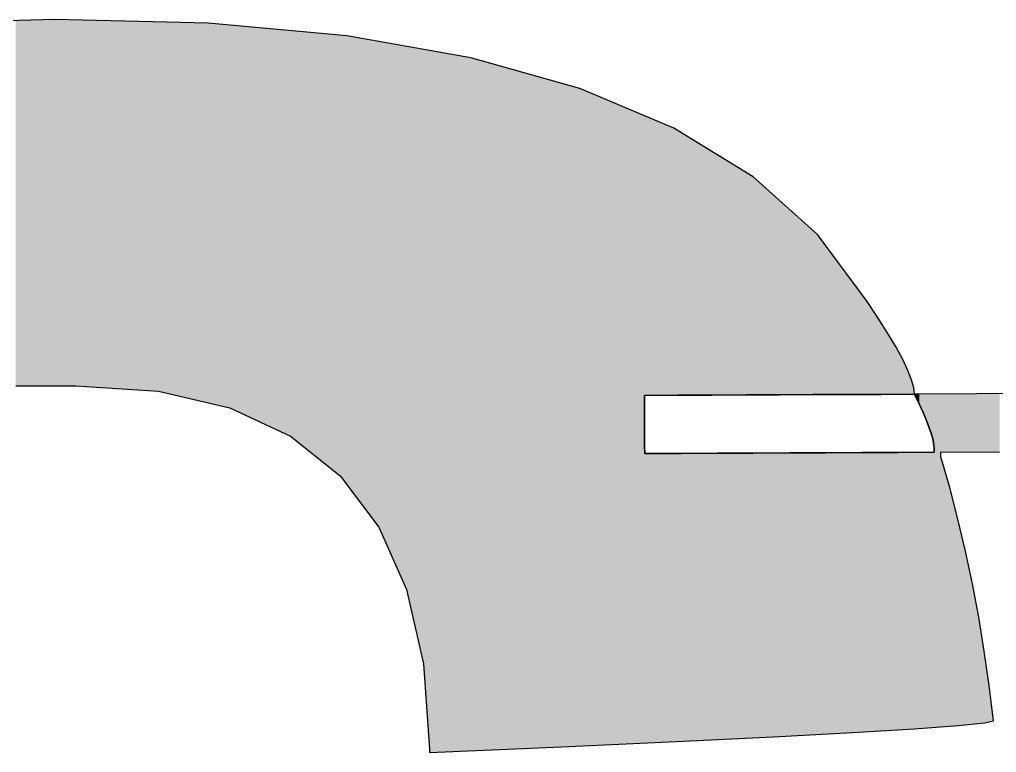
# Model space of a CAD drawing. Extents: x 4.5 to 35.8, y -15.7 to -10.4.
# Drawn here: x 21.949 to 24.284, y -12.191 to -10.439 of the extents above; entities that cross this region are included whole.
import ezdxf

# ---------------------------------------------------------------- set-up
doc = ezdxf.new("R2010")
doc.units = 0
doc.layers.add('LAYER_1', color=7, linetype='CONTINUOUS')

# ---------------------------------------------------------------- blocks, each defined once
blk = doc.blocks.new('*U6')
at = {"layer": 'LAYER_1', "color": 7}
for points in [[(21.9577, -11.3147), (21.9398, -10.4412), (21.9577, -10.4408)], [(21.9398, -11.3148), (21.9398, -10.4412), (21.9577, -11.3147)], [(21.9753, -11.3147), (21.9577, -10.4408), (21.9753, -10.4403)], [(21.9577, -11.3147), (21.9577, -10.4408), (21.9753, -11.3147)], [(21.9753, -11.3147), (21.9753, -10.4403), (21.9757, -11.3147)], [(21.9757, -11.3147), (21.9753, -10.4403), (21.9757, -10.4403)], [(21.9937, -11.3146), (21.9757, -10.4403), (21.9937, -10.4398)], [(21.9757, -11.3147), (21.9757, -10.4403), (21.9937, -11.3146)], [(22.0116, -11.3145), (21.9937, -10.4398), (22.0116, -10.4394)], [(21.9937, -11.3146), (21.9937, -10.4398), (22.0116, -11.3145)], [(22.0296, -11.3144), (22.0116, -10.4394), (22.0296, -10.4389)], [(22.0116, -11.3145), (22.0116, -10.4394), (22.0296, -11.3144)], [(22.0332, -11.3144), (22.0296, -10.4389), (22.0332, -10.4388)], [(22.0296, -11.3144), (22.0296, -10.4389), (22.0332, -11.3144)], [(22.0332, -11.3144), (22.0332, -10.4388), (22.0475, -11.3143)], [(22.0475, -11.3143), (22.0332, -10.4388), (22.0475, -10.4392)], [(22.0475, -11.3143), (22.0475, -10.4392), (22.0531, -11.3143)], [(22.0531, -11.3143), (22.0475, -10.4392), (22.0531, -10.4393)], [(22.0531, -11.3143), (22.0531, -10.4393), (22.0655, -11.3143)], [(22.0655, -11.3143), (22.0531, -10.4393), (22.0655, -10.4396)], [(22.0655, -11.3143), (22.0655, -10.4396), (22.0834, -11.3142)], [(22.0834, -11.3142), (22.0655, -10.4396), (22.0834, -10.44)], [(22.0834, -11.3142), (22.0834, -10.44), (22.1035, -11.3155)], [(22.1035, -11.3155), (22.0834, -10.44), (22.1035, -10.4405)], [(22.1035, -11.3155), (22.1035, -10.4405), (22.2314, -11.3238)], [(22.2314, -11.3238), (22.1035, -10.4405), (22.2314, -10.4436)], [(22.2314, -11.3238), (22.2314, -10.4436), (22.2314, -11.3238)], [(22.2314, -11.3238), (22.2314, -10.4436), (22.2314, -10.4436)], [(22.2314, -11.3238), (22.2314, -10.4436), (22.2315, -11.3238)], [(22.2315, -11.3238), (22.2314, -10.4436), (22.2315, -10.4436)], [(22.2315, -11.3238), (22.2315, -10.4436), (22.2315, -11.3238)], [(22.2315, -11.3238), (22.2315, -10.4436), (22.2315, -10.4436)], [(22.2315, -11.3238), (22.2315, -10.4436), (22.2315, -11.3238)], [(22.2315, -11.3238), (22.2315, -10.4436), (22.2315, -10.4436)], [(22.2315, -11.3238), (22.2315, -10.4436), (22.2316, -11.3238)], [(22.2316, -11.3238), (22.2315, -10.4436), (22.2316, -10.4436)], [(22.2316, -11.3238), (22.2316, -10.4436), (22.2316, -11.3238)], [(22.2316, -11.3238), (22.2316, -10.4436), (22.2316, -10.4436)], [(22.2316, -11.3238), (22.2316, -10.4436), (22.2316, -11.3238)], [(22.2316, -11.3238), (22.2316, -10.4436), (22.2316, -10.4436)], [(22.2316, -11.3238), (22.2316, -10.4436), (22.2317, -11.3238)], [(22.2317, -11.3238), (22.2316, -10.4436), (22.2317, -10.4436)], [(22.2317, -11.3238), (22.2317, -10.4436), (22.2806, -11.327)], [(22.2806, -11.327), (22.2317, -10.4436), (22.2806, -10.4448)], [(22.2806, -11.327), (22.2806, -10.4448), (22.3006, -11.3317)], [(22.3006, -11.3317), (22.2806, -10.4448), (22.3006, -10.4453)], [(22.3006, -11.3317), (22.3006, -10.4453), (22.3961, -11.3541)], [(22.3961, -11.3541), (22.3006, -10.4453), (22.3961, -10.4476)], [(22.3961, -11.3541), (22.3961, -10.4476), (22.4, -11.355)], [(22.4, -11.355), (22.3961, -10.4476), (22.4, -10.4477)], [(22.4, -11.355), (22.4, -10.4477), (22.4515, -11.3671)], [(22.4515, -11.3671), (22.4, -10.4477), (22.4515, -10.4524)], [(22.4515, -11.3671), (22.4515, -10.4524), (22.548, -11.4121)], [(22.548, -11.4121), (22.4515, -10.4524), (22.548, -10.4613)], [(22.548, -11.4121), (22.548, -10.4613), (22.5609, -11.4181)], [(22.5609, -11.4181), (22.548, -10.4613), (22.5609, -10.4625)], [(22.5609, -11.4181), (22.5609, -10.4625), (22.5964, -11.4347)], [(22.5964, -11.4347), (22.5609, -10.4625), (22.5964, -10.4657)], [(22.5964, -11.4347), (22.5964, -10.4657), (22.715, -11.5297)], [(22.715, -11.5297), (22.5964, -10.4657), (22.715, -10.4766)], [(22.715, -11.5297), (22.715, -10.4766), (22.7256, -11.5436)], [(22.7256, -11.5436), (22.715, -10.4766), (22.7256, -10.4776)], [(22.7256, -11.5436), (22.7256, -10.4776), (22.7314, -11.5512)], [(22.7314, -11.5512), (22.7256, -10.4776), (22.7314, -10.4781)], [(22.7314, -11.5512), (22.7314, -10.4781), (22.7954, -11.6359)], [(22.7954, -11.6359), (22.7314, -10.4781), (22.7954, -10.4894)], [(22.7954, -11.6359), (22.7954, -10.4894), (22.8076, -11.652)], [(22.8076, -11.652), (22.7954, -10.4894), (22.8076, -10.4915)], [(22.8076, -11.652), (22.8076, -10.4915), (22.874, -11.8017)], [(22.874, -11.8017), (22.8076, -10.4915), (22.874, -10.5032)], [(22.874, -11.8017), (22.874, -10.5032), (22.8903, -11.8734)], [(22.8903, -11.8734), (22.874, -10.5032), (22.8903, -10.506)], [(22.8903, -11.8734), (22.8903, -10.506), (22.9142, -11.9787)], [(22.9142, -11.9787), (22.8903, -10.506), (22.9142, -10.5102)], [(22.9142, -11.9787), (22.9142, -10.5102), (22.9283, -12.1822)], [(22.9283, -12.1822), (22.9142, -10.5102), (22.9283, -10.5127)], [(22.9283, -12.1822), (22.9283, -10.5127), (22.9283, -12.1825)], [(22.9283, -12.1825), (22.9283, -10.5127), (22.9283, -10.5127)], [(22.9283, -12.1825), (22.9283, -10.5127), (22.9283, -12.1828)], [(22.9283, -12.1828), (22.9283, -10.5127), (22.9283, -10.5127)], [(22.9283, -12.1828), (22.9283, -10.5127), (22.9284, -12.1831)], [(22.9284, -12.1831), (22.9283, -10.5127), (22.9284, -10.5127)], [(22.9284, -12.1909), (22.9284, -10.5127), (23.0273, -12.1866)], [(23.0273, -12.1866), (22.9284, -10.5127), (23.0273, -10.5301)], [(23.0273, -12.1866), (23.0273, -10.5301), (23.0369, -12.1862)], [(23.0369, -12.1862), (23.0273, -10.5301), (23.0369, -10.5328)], [(23.0369, -12.1862), (23.0369, -10.5328), (23.0376, -12.1862)], [(23.0376, -12.1862), (23.0369, -10.5328), (23.0376, -10.533)], [(23.0376, -12.1862), (23.0376, -10.533), (23.0384, -12.1861)], [(23.0384, -12.1861), (23.0376, -10.533), (23.0384, -10.5332)], [(23.0384, -12.1861), (23.0384, -10.5332), (23.0391, -12.1861)], [(23.0391, -12.1861), (23.0384, -10.5332), (23.0391, -10.5334)], [(23.0391, -12.1861), (23.0391, -10.5334), (23.0399, -12.1861)], [(23.0399, -12.1861), (23.0391, -10.5334), (23.0399, -10.5336)], [(23.0399, -12.1861), (23.0399, -10.5336), (23.0406, -12.186)], [(23.0406, -12.186), (23.0399, -10.5336), (23.0406, -10.5338)], [(23.0406, -12.186), (23.0406, -10.5338), (23.0413, -12.186)], [(23.0413, -12.186), (23.0406, -10.5338), (23.0413, -10.5341)], [(23.0413, -12.186), (23.0413, -10.5341), (23.0421, -12.186)], [(23.0421, -12.186), (23.0413, -10.5341), (23.0421, -10.5343)], [(23.0421, -12.186), (23.0421, -10.5343), (23.0428, -12.1859)], [(23.0428, -12.1859), (23.0421, -10.5343), (23.0428, -10.5345)], [(23.0428, -12.1859), (23.0428, -10.5345), (23.055, -12.1854)], [(23.055, -12.1854), (23.0428, -10.5345), (23.055, -10.5379)], [(23.055, -12.1854), (23.055, -10.5379), (23.1785, -12.18)], [(23.1785, -12.18), (23.055, -10.5379), (23.1785, -10.5727)], [(23.1785, -12.18), (23.1785, -10.5727), (23.2197, -12.1782)], [(23.2197, -12.1782), (23.1785, -10.5727), (23.2197, -10.5844)], [(23.2197, -12.1782), (23.2197, -10.5844), (23.2444, -12.1771)], [(23.2444, -12.1771), (23.2197, -10.5844), (23.2444, -10.5913)], [(23.2444, -12.1771), (23.2444, -10.5913), (23.2877, -12.1751)], [(23.2877, -12.1751), (23.2444, -10.5913), (23.2877, -10.6036)], [(23.2877, -12.1751), (23.2877, -10.6036), (23.3202, -12.1736)], [(23.3202, -12.1736), (23.2877, -10.6036), (23.3202, -10.6173)], [(23.3202, -12.1736), (23.3202, -10.6173), (23.3844, -12.1707)], [(23.3844, -12.1707), (23.3202, -10.6173), (23.3844, -10.6444)], [(23.3844, -12.1707), (23.3844, -10.6444), (23.4423, -12.168)], [(23.4423, -12.168), (23.3844, -10.6444), (23.4423, -10.6688)], [(23.4423, -11.3373), (23.4423, -10.6688), (23.4424, -11.3373)], [(23.4424, -11.3373), (23.4423, -10.6688), (23.4424, -10.6689)], [(23.4424, -11.3373), (23.4424, -10.6689), (23.4425, -11.3373)], [(23.4425, -11.3373), (23.4424, -10.6689), (23.4425, -10.6689)], [(23.4425, -11.3373), (23.4425, -10.6689), (23.4426, -11.3373)], [(23.4426, -11.3373), (23.4425, -10.6689), (23.4426, -10.6689)], [(23.4426, -11.3373), (23.4426, -10.6689), (23.4427, -11.3373)], [(23.4427, -11.3373), (23.4426, -10.6689), (23.4427, -10.669)], [(23.4427, -11.3373), (23.4427, -10.669), (23.4428, -11.3373)], [(23.4428, -11.3373), (23.4427, -10.669), (23.4428, -10.669)], [(23.4428, -11.3373), (23.4428, -10.669), (23.4429, -11.3373)], [(23.4429, -11.3373), (23.4428, -10.669), (23.4429, -10.6691)], [(23.4429, -11.3373), (23.4429, -10.6691), (23.443, -11.3373)], [(23.443, -11.3373), (23.4429, -10.6691), (23.443, -10.6691)], [(23.443, -11.3373), (23.443, -10.6691), (23.4431, -11.3373)], [(23.4431, -11.3373), (23.443, -10.6691), (23.4431, -10.6692)], [(23.4431, -11.3373), (23.4431, -10.6692), (23.4618, -11.3372)], [(23.4618, -11.3372), (23.4431, -10.6692), (23.4618, -10.6771)], [(23.4618, -11.3372), (23.4618, -10.6771), (23.5127, -11.337)], [(23.5127, -11.337), (23.4618, -10.6771), (23.5127, -10.6986)], [(23.5127, -11.337), (23.5127, -10.6986), (23.5182, -11.337)], [(23.5182, -11.337), (23.5127, -10.6986), (23.5182, -10.702)], [(23.5182, -11.337), (23.5182, -10.702), (23.523, -11.3369)], [(23.523, -11.3369), (23.5182, -10.702), (23.523, -10.7049)], [(23.523, -11.3369), (23.523, -10.7049), (23.5296, -11.3369)], [(23.5296, -11.3369), (23.523, -10.7049), (23.5296, -10.709)], [(23.5296, -11.3369), (23.5296, -10.709), (23.5452, -11.3368)], [(23.5452, -11.3368), (23.5296, -10.709), (23.5452, -10.7186)], [(23.5452, -11.3368), (23.5452, -10.7186), (23.5457, -11.3368)], [(23.5457, -11.3368), (23.5452, -10.7186), (23.5457, -10.7189)], [(23.5457, -11.3368), (23.5457, -10.7189), (23.5462, -11.3368)], [(23.5462, -11.3368), (23.5457, -10.7189), (23.5462, -10.7192)], [(23.5462, -11.3368), (23.5462, -10.7192), (23.5467, -11.3368)], [(23.5467, -11.3368), (23.5462, -10.7192), (23.5467, -10.7195)], [(23.5467, -11.3368), (23.5467, -10.7195), (23.5472, -11.3368)], [(23.5472, -11.3368), (23.5467, -10.7195), (23.5472, -10.7198)], [(23.5472, -11.3368), (23.5472, -10.7198), (23.5477, -11.3368)], [(23.5477, -11.3368), (23.5472, -10.7198), (23.5477, -10.7201)], [(23.5477, -11.3368), (23.5477, -10.7201), (23.5482, -11.3368)], [(23.5482, -11.3368), (23.5477, -10.7201), (23.5482, -10.7204)], [(23.5482, -11.3368), (23.5482, -10.7204), (23.5487, -11.3368)], [(23.5487, -11.3368), (23.5482, -10.7204), (23.5487, -10.7207)], [(23.5487, -11.3368), (23.5487, -10.7207), (23.5491, -11.3368)], [(23.5491, -11.3368), (23.5487, -10.7207), (23.5491, -10.721)], [(23.5491, -11.3368), (23.5491, -10.721), (23.6034, -11.3366)], [(23.6034, -11.3366), (23.5491, -10.721), (23.6034, -10.7544)], [(23.6034, -11.3366), (23.6034, -10.7544), (23.6038, -11.3366)], [(23.6038, -11.3366), (23.6034, -10.7544), (23.6038, -10.7546)], [(23.6038, -11.3366), (23.6038, -10.7546), (23.6162, -11.3365)], [(23.6162, -11.3365), (23.6038, -10.7546), (23.6162, -10.7622)], [(23.6162, -11.3365), (23.6162, -10.7622), (23.6241, -11.3365)], [(23.6241, -11.3365), (23.6162, -10.7622), (23.6241, -10.767)], [(23.6241, -11.3365), (23.6241, -10.767), (23.6845, -11.3362)], [(23.6845, -11.3362), (23.6241, -10.767), (23.6845, -10.8042)], [(23.6845, -11.3362), (23.6845, -10.8042), (23.7022, -11.3361)], [(23.7022, -11.3361), (23.6845, -10.8042), (23.7022, -10.8151)], [(23.7022, -11.3361), (23.7022, -10.8151), (23.7027, -11.3361)], [(23.7027, -11.3361), (23.7022, -10.8151), (23.7027, -10.8155)], [(23.7027, -11.3361), (23.7027, -10.8155), (23.7029, -11.3361)], [(23.7029, -11.3361), (23.7027, -10.8155), (23.7029, -10.8157)], [(23.7029, -11.3361), (23.7029, -10.8157), (23.7451, -11.3359)], [(23.7451, -11.3359), (23.7029, -10.8157), (23.7451, -10.8535)], [(23.7451, -11.3359), (23.7451, -10.8535), (23.75, -11.3359)], [(23.75, -11.3359), (23.7451, -10.8535), (23.75, -10.8579)], [(23.75, -11.3359), (23.75, -10.8579), (23.7653, -11.3358)], [(23.7653, -11.3358), (23.75, -10.8579), (23.7653, -10.8716)], [(23.7653, -11.3358), (23.7653, -10.8716), (23.7818, -11.3358)], [(23.7818, -11.3358), (23.7653, -10.8716), (23.7818, -10.8864)], [(23.7818, -11.3358), (23.7818, -10.8864), (23.7892, -11.3357)], [(23.7892, -11.3357), (23.7818, -10.8864), (23.7892, -10.8931)], [(23.7892, -11.3357), (23.7892, -10.8931), (23.846, -11.3355)], [(23.846, -11.3355), (23.7892, -10.8931), (23.846, -10.944)], [(23.846, -11.3355), (23.846, -10.944), (23.8562, -11.3354)], [(23.8562, -11.3354), (23.846, -10.944), (23.8562, -10.9531)], [(23.8562, -11.3354), (23.8562, -10.9531), (23.8606, -11.3354)], [(23.8606, -11.3354), (23.8562, -10.9531), (23.8606, -10.959)], [(23.8606, -11.3354), (23.8606, -10.959), (23.8758, -11.3353)], [(23.8758, -11.3353), (23.8606, -10.959), (23.8758, -10.9795)], [(23.8758, -11.3353), (23.8758, -10.9795), (23.8867, -11.3353)], [(23.8867, -11.3353), (23.8758, -10.9795), (23.8867, -10.9942)], [(23.8867, -11.3353), (23.8867, -10.9942), (23.9268, -11.3351)], [(23.9268, -11.3351), (23.8867, -10.9942), (23.9268, -11.0482)], [(23.9268, -11.3351), (23.9268, -11.0482), (23.9394, -11.3351)], [(23.9394, -11.3351), (23.9268, -11.0482), (23.9394, -11.0652)], [(23.9394, -11.3351), (23.9394, -11.0652), (23.9396, -11.3351)], [(23.9396, -11.3351), (23.9394, -11.0652), (23.9396, -11.0654)], [(23.9396, -11.3351), (23.9396, -11.0654), (23.9623, -11.335)], [(23.9623, -11.335), (23.9396, -11.0654), (23.9623, -11.0959)], [(23.9623, -11.335), (23.9623, -11.0959), (23.9747, -11.3349)], [(23.9747, -11.3349), (23.9623, -11.0959), (23.9747, -11.1126)], [(23.9747, -11.3349), (23.9747, -11.1126), (24.0012, -11.3348)], [(24.0012, -11.3348), (23.9747, -11.1126), (24.0012, -11.1527)], [(24.0012, -11.3348), (24.0012, -11.1527), (24.0076, -11.3348)], [(24.0076, -11.3348), (24.0012, -11.1527), (24.0076, -11.1627)], [(24.0076, -11.3348), (24.0076, -11.1627), (24.0183, -11.3347)], [(24.0183, -11.3347), (24.0076, -11.1627), (24.0183, -11.1796)], [(24.0183, -11.3347), (24.0183, -11.1796), (24.0243, -11.3347)], [(24.0243, -11.3347), (24.0183, -11.1796), (24.0243, -11.1892)], [(24.0243, -11.3347), (24.0243, -11.1892), (24.0284, -11.3347)], [(24.0284, -11.3347), (24.0243, -11.1892), (24.0284, -11.1961)], [(24.0284, -11.3347), (24.0284, -11.1961), (24.0438, -11.3346)], [(24.0438, -11.3346), (24.0284, -11.1961), (24.0438, -11.2222)], [(24.0438, -11.3346), (24.0438, -11.2222), (24.0488, -11.3346)], [(24.0488, -11.3346), (24.0438, -11.2222), (24.0488, -11.2314)], [(24.0488, -11.3346), (24.0488, -11.2314), (24.0598, -11.3345)], [(24.0598, -11.3345), (24.0488, -11.2314), (24.0598, -11.2516)], [(24.0598, -11.3345), (24.0598, -11.2516), (24.0722, -11.3345)], [(24.0722, -11.3345), (24.0598, -11.2516), (24.0722, -11.2776)], [(24.0722, -11.3345), (24.0722, -11.2776), (24.0812, -11.3344)], [(24.0812, -11.3344), (24.0722, -11.2776), (24.0812, -11.3)], [(24.0812, -11.3344), (24.0812, -11.3), (24.0865, -11.3344)], [(24.0865, -11.3344), (24.0812, -11.3), (24.0865, -11.3189)], [(24.0865, -11.3344), (24.0865, -11.3189), (24.087, -11.3344)], [(24.087, -11.3344), (24.0865, -11.3189), (24.087, -11.3234)], [(24.087, -11.3344), (24.087, -11.3234), (24.0883, -11.3344)], [(23.4423, -12.168), (23.4423, -11.3373), (23.4424, -12.168)], [(23.4424, -12.168), (23.4423, -11.3373), (23.4424, -11.3547)], [(24.0971, -11.3528), (24.0883, -11.3344), (24.0971, -11.3343)], [(24.0971, -11.3528), (24.0971, -11.3343), (24.0993, -11.3573)], [(24.0993, -11.3573), (24.0971, -11.3343), (24.0993, -11.3343)], [(24.0993, -11.3573), (24.0993, -11.3343), (24.1088, -11.3783)], [(24.1088, -11.3783), (24.0993, -11.3343), (24.1088, -11.3343)], [(24.1088, -11.3783), (24.1088, -11.3343), (24.1168, -11.3974)], [(24.1168, -11.3974), (24.1088, -11.3343), (24.1168, -11.3343)], [(24.1234, -11.4148), (24.1168, -11.3343), (24.1234, -11.3342)], [(24.1168, -11.3974), (24.1168, -11.3343), (24.1234, -11.4148)], [(24.1234, -11.4148), (24.1234, -11.3342), (24.1285, -11.4303)], [(24.1285, -11.4303), (24.1234, -11.3342), (24.1285, -11.3342)], [(24.1285, -11.4303), (24.1285, -11.3342), (24.1322, -11.444)], [(24.1322, -11.444), (24.1285, -11.3342), (24.1322, -11.3342)], [(24.1322, -11.444), (24.1322, -11.3342), (24.1345, -11.456)], [(24.1345, -11.456), (24.1322, -11.3342), (24.1345, -11.3342)], [(24.1345, -11.456), (24.1345, -11.3342), (24.1353, -11.4661)], [(24.1353, -11.4661), (24.1345, -11.3342), (24.1353, -11.3342)], [(24.1508, -12.1297), (24.1353, -11.3342), (24.1508, -11.3341)], [(24.1353, -11.4661), (24.1353, -11.3342), (24.1353, -11.467)], [(24.1353, -11.467), (24.1353, -11.3342), (24.1353, -11.3342)], [(24.1353, -11.4679), (24.1353, -11.3342), (24.1353, -11.4688)], [(24.1353, -11.4688), (24.1353, -11.3342), (24.1353, -11.3342)], [(24.1353, -11.4697), (24.1353, -11.3342), (24.1353, -11.4706)], [(24.1353, -11.4706), (24.1353, -11.3342), (24.1353, -11.3342)], [(24.1353, -11.4715), (24.1353, -11.3342), (24.1353, -11.4723)], [(24.1353, -11.4723), (24.1353, -11.3342), (24.1353, -11.3342)], [(24.1353, -12.1308), (24.1353, -11.3342), (24.1508, -12.1297)], [(24.1508, -11.4731), (24.1508, -11.3341), (24.1508, -11.4731)], [(24.1508, -11.4731), (24.1508, -11.3341), (24.1508, -11.3341)], [(24.1508, -11.4731), (24.1508, -11.3341), (24.1509, -11.4731)], [(24.1509, -11.4731), (24.1508, -11.3341), (24.1509, -11.3341)], [(24.17, -11.4731), (24.1509, -11.3341), (24.17, -11.334)], [(24.1509, -11.4731), (24.1509, -11.3341), (24.1509, -11.4731)], [(24.1509, -11.4731), (24.1509, -11.3341), (24.1509, -11.3341)], [(24.1509, -11.4731), (24.1509, -11.3341), (24.17, -11.4731)], [(24.17, -11.4731), (24.17, -11.334), (24.1708, -11.473)], [(24.1708, -11.473), (24.17, -11.334), (24.1708, -11.334)], [(24.1708, -11.473), (24.1708, -11.334), (24.1715, -11.473)], [(24.1715, -11.473), (24.1708, -11.334), (24.1715, -11.334)], [(24.1715, -11.473), (24.1715, -11.334), (24.1721, -11.473)], [(24.1721, -11.473), (24.1715, -11.334), (24.1721, -11.334)], [(24.1721, -11.473), (24.1721, -11.334), (24.1723, -11.473)], [(24.1723, -11.473), (24.1721, -11.334), (24.1723, -11.334)], [(24.1723, -11.473), (24.1723, -11.334), (24.173, -11.473)], [(24.173, -11.473), (24.1723, -11.334), (24.173, -11.334)], [(24.173, -11.473), (24.173, -11.334), (24.1737, -11.473)], [(24.1737, -11.473), (24.173, -11.334), (24.1737, -11.334)], [(24.1737, -11.473), (24.1737, -11.334), (24.1745, -11.473)], [(24.1745, -11.473), (24.1737, -11.334), (24.1745, -11.334)], [(24.1745, -11.473), (24.1745, -11.334), (24.1752, -11.473)], [(24.1752, -11.473), (24.1745, -11.334), (24.1752, -11.334)], [(24.1752, -11.473), (24.1752, -11.334), (24.176, -11.473)], [(24.176, -11.473), (24.1752, -11.334), (24.176, -11.334)], [(24.1918, -11.473), (24.176, -11.334), (24.1918, -11.3339)], [(24.176, -11.473), (24.176, -11.334), (24.1918, -11.473)], [(24.1918, -11.473), (24.1918, -11.3339), (24.1924, -11.473)], [(24.1924, -11.473), (24.1918, -11.3339), (24.1924, -11.3339)], [(24.1924, -11.473), (24.1924, -11.3339), (24.2099, -11.4729)], [(24.2099, -11.4729), (24.1924, -11.3339), (24.2099, -11.3339)], [(24.2265, -11.4728), (24.2099, -11.3339), (24.2265, -11.3338)], [(24.2099, -11.4729), (24.2099, -11.3339), (24.2265, -11.4728)], [(24.2364, -11.4728), (24.2265, -11.3338), (24.2364, -11.3337)], [(24.2265, -11.4728), (24.2265, -11.3338), (24.2364, -11.4728)], [(24.2364, -11.4728), (24.2364, -11.3337), (24.2414, -11.4727)], [(24.2414, -11.4727), (24.2364, -11.3337), (24.2414, -11.3337)], [(24.2414, -11.4727), (24.2414, -11.3337), (24.2547, -11.4727)], [(24.2547, -11.4727), (24.2414, -11.3337), (24.2547, -11.3337)], [(24.2547, -11.4727), (24.2547, -11.3337), (24.2555, -11.4727)], [(24.2555, -11.4727), (24.2547, -11.3337), (24.2555, -11.3337)], [(24.2665, -11.4726), (24.2555, -11.3337), (24.2665, -11.3336)], [(24.2555, -11.4727), (24.2555, -11.3337), (24.2665, -11.4726)], [(24.2665, -11.4726), (24.2665, -11.3336), (24.2766, -11.4726)], [(24.2766, -11.4726), (24.2665, -11.3336), (24.2766, -11.3336)], [(24.2912, -11.4725), (24.2766, -11.3336), (24.2912, -11.3335)], [(24.2766, -11.4726), (24.2766, -11.3336), (24.2912, -11.4725)], [(23.4424, -12.168), (23.4424, -11.3547), (23.4425, -12.168)], [(23.4425, -12.168), (23.4424, -11.3547), (23.4425, -11.3721)], [(23.4425, -12.168), (23.4425, -11.3721), (23.4426, -12.168)], [(23.4426, -12.168), (23.4425, -11.3721), (23.4426, -11.3894)], [(23.4426, -12.168), (23.4426, -11.3894), (23.4427, -12.168)], [(23.4427, -12.168), (23.4426, -11.3894), (23.4427, -11.4068)], [(23.4427, -12.168), (23.4427, -11.4068), (23.4428, -12.168)], [(23.4428, -12.168), (23.4427, -11.4068), (23.4428, -11.4242)], [(23.4428, -12.168), (23.4428, -11.4242), (23.4429, -12.168)], [(23.4429, -12.168), (23.4428, -11.4242), (23.4429, -11.4415)], [(23.4429, -12.168), (23.4429, -11.4415), (23.443, -12.168)], [(23.443, -12.168), (23.4429, -11.4415), (23.443, -11.4589)], [(23.443, -12.168), (23.443, -11.4589), (23.4431, -12.168)], [(23.4431, -12.168), (23.443, -11.4589), (23.4431, -11.4763)], [(23.4618, -12.1671), (23.4431, -11.4763), (23.4618, -11.4762)], [(23.4431, -12.168), (23.4431, -11.4763), (23.4618, -12.1671)], [(23.5127, -12.1648), (23.4618, -11.4762), (23.5127, -11.476)], [(23.4618, -12.1671), (23.4618, -11.4762), (23.5127, -12.1648)], [(23.5127, -12.1648), (23.5127, -11.476), (23.5182, -12.1645)], [(23.5182, -12.1645), (23.5127, -11.476), (23.5182, -11.476)], [(23.523, -12.1643), (23.5182, -11.476), (23.523, -11.4759)], [(23.5182, -12.1645), (23.5182, -11.476), (23.523, -12.1643)], [(23.523, -12.1643), (23.523, -11.4759), (23.5296, -12.164)], [(23.5296, -12.164), (23.523, -11.4759), (23.5296, -11.4759)], [(23.5452, -12.1632), (23.5296, -11.4759), (23.5452, -11.4758)], [(23.5296, -12.164), (23.5296, -11.4759), (23.5452, -12.1632)], [(23.5452, -12.1632), (23.5452, -11.4758), (23.5457, -12.1632)], [(23.5457, -12.1632), (23.5452, -11.4758), (23.5457, -11.4758)], [(23.5457, -12.1632), (23.5457, -11.4758), (23.5462, -12.1632)], [(23.5462, -12.1632), (23.5457, -11.4758), (23.5462, -11.4758)], [(23.5462, -12.1632), (23.5462, -11.4758), (23.5467, -12.1632)], [(23.5467, -12.1632), (23.5462, -11.4758), (23.5467, -11.4758)], [(23.5467, -12.1632), (23.5467, -11.4758), (23.5472, -12.1631)], [(23.5472, -12.1631), (23.5467, -11.4758), (23.5472, -11.4758)], [(23.5472, -12.1631), (23.5472, -11.4758), (23.5477, -12.1631)], [(23.5477, -12.1631), (23.5472, -11.4758), (23.5477, -11.4758)], [(23.5477, -12.1631), (23.5477, -11.4758), (23.5482, -12.1631)], [(23.5482, -12.1631), (23.5477, -11.4758), (23.5482, -11.4758)], [(23.5482, -12.1631), (23.5482, -11.4758), (23.5487, -12.1631)], [(23.5487, -12.1631), (23.5482, -11.4758), (23.5487, -11.4758)], [(23.5487, -12.1631), (23.5487, -11.4758), (23.5491, -12.163)], [(23.5491, -12.163), (23.5487, -11.4758), (23.5491, -11.4758)], [(23.6034, -12.1604), (23.5491, -11.4758), (23.6034, -11.4756)], [(23.5491, -12.163), (23.5491, -11.4758), (23.6034, -12.1604)], [(23.6034, -12.1604), (23.6034, -11.4756), (23.6038, -12.1604)], [(23.6038, -12.1604), (23.6034, -11.4756), (23.6038, -11.4756)], [(23.6162, -12.1598), (23.6038, -11.4756), (23.6162, -11.4755)], [(23.6038, -12.1604), (23.6038, -11.4756), (23.6162, -12.1598)], [(23.6162, -12.1598), (23.6162, -11.4755), (23.6241, -12.1594)], [(23.6241, -12.1594), (23.6162, -11.4755), (23.6241, -11.4755)], [(23.6845, -12.1564), (23.6241, -11.4755), (23.6845, -11.4752)], [(23.6241, -12.1594), (23.6241, -11.4755), (23.6845, -12.1564)], [(23.7022, -12.1556), (23.6845, -11.4752), (23.7022, -11.4751)], [(23.6845, -12.1564), (23.6845, -11.4752), (23.7022, -12.1556)], [(23.7022, -12.1556), (23.7022, -11.4751), (23.7027, -12.1555)], [(23.7027, -12.1555), (23.7022, -11.4751), (23.7027, -11.4751)], [(23.7027, -12.1555), (23.7027, -11.4751), (23.7029, -12.1555)], [(23.7029, -12.1555), (23.7027, -11.4751), (23.7029, -11.4751)], [(23.7451, -12.1535), (23.7029, -11.4751), (23.7451, -11.4749)], [(23.7029, -12.1555), (23.7029, -11.4751), (23.7451, -12.1535)], [(23.7451, -12.1535), (23.7451, -11.4749), (23.75, -12.1532)], [(23.75, -12.1532), (23.7451, -11.4749), (23.75, -11.4749)], [(23.75, -12.1532), (23.75, -11.4749), (23.7653, -12.1524)], [(23.7653, -12.1524), (23.75, -11.4749), (23.7653, -11.4749)], [(23.7818, -12.1516), (23.7653, -11.4749), (23.7818, -11.4748)], [(23.7653, -12.1524), (23.7653, -11.4749), (23.7818, -12.1516)], [(23.7818, -12.1516), (23.7818, -11.4748), (23.7892, -12.1512)], [(23.7892, -12.1512), (23.7818, -11.4748), (23.7892, -11.4748)], [(23.846, -12.1481), (23.7892, -11.4748), (23.846, -11.4745)], [(23.7892, -12.1512), (23.7892, -11.4748), (23.846, -12.1481)], [(23.846, -12.1481), (23.846, -11.4745), (23.8562, -12.1476)], [(23.8562, -12.1476), (23.846, -11.4745), (23.8562, -11.4745)], [(23.8606, -12.1474), (23.8562, -11.4745), (23.8606, -11.4744)], [(23.8562, -12.1476), (23.8562, -11.4745), (23.8606, -12.1474)], [(23.8606, -12.1474), (23.8606, -11.4744), (23.8758, -12.1466)], [(23.8758, -12.1466), (23.8606, -11.4744), (23.8758, -11.4744)], [(23.8867, -12.146), (23.8758, -11.4744), (23.8867, -11.4743)], [(23.8758, -12.1466), (23.8758, -11.4744), (23.8867, -12.146)], [(23.9268, -12.1438), (23.8867, -11.4743), (23.9268, -11.4742)], [(23.8867, -12.146), (23.8867, -11.4743), (23.9268, -12.1438)], [(23.9394, -12.1432), (23.9268, -11.4742), (23.9394, -11.4741)], [(23.9268, -12.1438), (23.9268, -11.4742), (23.9394, -12.1432)], [(23.9394, -12.1432), (23.9394, -11.4741), (23.9396, -12.1432)], [(23.9396, -12.1432), (23.9394, -11.4741), (23.9396, -11.4741)], [(23.9623, -12.1418), (23.9396, -11.4741), (23.9623, -11.474)], [(23.9396, -12.1432), (23.9396, -11.4741), (23.9623, -12.1418)], [(23.9747, -12.1411), (23.9623, -11.474), (23.9747, -11.4739)], [(23.9623, -12.1418), (23.9623, -11.474), (23.9747, -12.1411)], [(24.0012, -12.1395), (23.9747, -11.4739), (24.0012, -11.4738)], [(23.9747, -12.1411), (23.9747, -11.4739), (24.0012, -12.1395)], [(24.0012, -12.1395), (24.0012, -11.4738), (24.0076, -12.1391)], [(24.0076, -12.1391), (24.0012, -11.4738), (24.0076, -11.4738)], [(24.0183, -12.1385), (24.0076, -11.4738), (24.0183, -11.4737)], [(24.0076, -12.1391), (24.0076, -11.4738), (24.0183, -12.1385)], [(24.0183, -12.1385), (24.0183, -11.4737), (24.0243, -12.1381)], [(24.0243, -12.1381), (24.0183, -11.4737), (24.0243, -11.4737)], [(24.0243, -12.1381), (24.0243, -11.4737), (24.0284, -12.1378)], [(24.0284, -12.1378), (24.0243, -11.4737), (24.0284, -11.4737)], [(24.0438, -12.1369), (24.0284, -11.4737), (24.0438, -11.4736)], [(24.0284, -12.1378), (24.0284, -11.4737), (24.0438, -12.1369)], [(24.0438, -12.1369), (24.0438, -11.4736), (24.0488, -12.1366)], [(24.0488, -12.1366), (24.0438, -11.4736), (24.0488, -11.4736)], [(24.0488, -12.1366), (24.0488, -11.4736), (24.0598, -12.136)], [(24.0598, -12.136), (24.0488, -11.4736), (24.0598, -11.4736)], [(24.0722, -12.1352), (24.0598, -11.4736), (24.0722, -11.4735)], [(24.0598, -12.136), (24.0598, -11.4736), (24.0722, -12.1352)], [(24.0722, -12.1352), (24.0722, -11.4735), (24.0812, -12.1347)], [(24.0812, -12.1347), (24.0722, -11.4735), (24.0812, -11.4735)], [(24.0865, -12.1344), (24.0812, -11.4735), (24.0865, -11.4734)], [(24.0812, -12.1347), (24.0812, -11.4735), (24.0865, -12.1344)], [(24.0865, -12.1344), (24.0865, -11.4734), (24.087, -12.1343)], [(24.087, -12.1343), (24.0865, -11.4734), (24.087, -11.4734)], [(24.087, -12.1343), (24.087, -11.4734), (24.0883, -12.1342)], [(24.0883, -12.1342), (24.087, -11.4734), (24.0883, -11.4734)], [(24.0883, -12.1342), (24.0883, -11.4734), (24.0971, -12.1336)], [(24.0971, -12.1336), (24.0883, -11.4734), (24.0971, -11.4734)], [(24.0971, -12.1336), (24.0971, -11.4734), (24.0993, -12.1335)], [(24.0993, -12.1335), (24.0971, -11.4734), (24.0993, -11.4734)], [(24.1088, -12.1328), (24.0993, -11.4734), (24.1088, -11.4733)], [(24.0993, -12.1335), (24.0993, -11.4734), (24.1088, -12.1328)], [(24.1088, -12.1328), (24.1088, -11.4733), (24.1168, -12.1322)], [(24.1168, -12.1322), (24.1088, -11.4733), (24.1168, -11.4733)], [(24.1168, -12.1322), (24.1168, -11.4733), (24.1234, -12.1317)], [(24.1234, -12.1317), (24.1168, -11.4733), (24.1234, -11.4733)], [(24.1234, -12.1317), (24.1234, -11.4733), (24.1285, -12.1313)], [(24.1285, -12.1313), (24.1234, -11.4733), (24.1285, -11.4733)], [(24.1322, -12.1311), (24.1285, -11.4733), (24.1322, -11.4732)], [(24.1285, -12.1313), (24.1285, -11.4733), (24.1322, -12.1311)], [(24.1322, -12.1311), (24.1322, -11.4732), (24.1345, -12.1309)], [(24.1345, -12.1309), (24.1322, -11.4732), (24.1345, -11.4732)], [(24.1345, -12.1309), (24.1345, -11.4732), (24.1353, -12.1308)], [(24.1353, -12.1308), (24.1345, -11.4732), (24.1353, -11.4732)], [(24.1353, -12.1308), (24.1353, -11.4732), (24.1353, -12.1308)], [(24.1353, -12.1308), (24.1353, -11.4732), (24.1353, -11.4732)], [(24.1353, -12.1308), (24.1353, -11.4732), (24.1353, -12.1308)], [(24.1353, -12.1308), (24.1353, -11.4732), (24.1353, -11.4732)], [(24.1353, -12.1308), (24.1353, -11.4732), (24.1353, -12.1308)], [(24.1353, -12.1308), (24.1353, -11.4732), (24.1353, -11.4732)], [(24.1353, -12.1308), (24.1353, -11.4732), (24.1353, -12.1308)], [(24.1353, -12.1308), (24.1353, -11.4732), (24.1353, -11.4732)], [(24.1508, -12.1297), (24.1508, -11.4759), (24.1508, -12.1297)], [(24.1508, -12.1297), (24.1508, -11.4759), (24.1508, -11.4773)], [(24.1508, -12.1297), (24.1508, -11.48), (24.1509, -12.1297)], [(24.1509, -12.1297), (24.1508, -11.48), (24.1509, -11.4814)], [(24.1509, -12.1297), (24.1509, -11.4828), (24.1509, -12.1297)], [(24.1509, -12.1297), (24.1509, -11.4828), (24.1509, -11.4842)], [(24.1509, -12.1297), (24.1509, -11.4842), (24.17, -12.1283)], [(24.17, -12.1283), (24.1509, -11.4842), (24.17, -11.5505)], [(24.17, -12.1283), (24.17, -11.5505), (24.1708, -12.1283)], [(24.1708, -12.1283), (24.17, -11.5505), (24.1708, -11.5531)], [(24.1708, -12.1283), (24.1708, -11.5531), (24.1715, -12.1282)], [(24.1715, -12.1282), (24.1708, -11.5531), (24.1715, -11.5557)], [(24.1715, -12.1282), (24.1715, -11.5557), (24.1721, -12.1282)], [(24.1721, -12.1282), (24.1715, -11.5557), (24.1721, -11.5578)], [(24.1721, -12.1282), (24.1721, -11.5578), (24.1723, -12.1282)], [(24.1723, -12.1282), (24.1721, -11.5578), (24.1723, -11.5583)], [(24.1723, -12.1282), (24.1723, -11.5583), (24.173, -12.1281)], [(24.173, -12.1281), (24.1723, -11.5583), (24.173, -11.5611)], [(24.173, -12.1281), (24.173, -11.5611), (24.1737, -12.1281)], [(24.1737, -12.1281), (24.173, -11.5611), (24.1737, -11.564)], [(24.1737, -12.1281), (24.1737, -11.564), (24.1745, -12.128)], [(24.1745, -12.128), (24.1737, -11.564), (24.1745, -11.5668)], [(24.1745, -12.128), (24.1745, -11.5668), (24.1752, -12.128)], [(24.1752, -12.128), (24.1745, -11.5668), (24.1752, -11.5697)], [(24.1752, -12.128), (24.1752, -11.5697), (24.176, -12.1279)], [(24.176, -12.1279), (24.1752, -11.5697), (24.176, -11.5725)], [(24.176, -12.1279), (24.176, -11.5725), (24.1918, -12.1268)], [(24.1918, -12.1268), (24.176, -11.5725), (24.1918, -11.633)], [(24.1918, -12.1268), (24.1918, -11.633), (24.1924, -12.1267)], [(24.1924, -12.1267), (24.1918, -11.633), (24.1924, -11.6352)], [(24.1924, -12.1267), (24.1924, -11.6352), (24.2099, -12.1249)], [(24.2099, -12.1249), (24.1924, -11.6352), (24.2099, -11.7096)], [(24.2099, -12.1249), (24.2099, -11.7096), (24.2265, -12.1233)], [(24.2265, -12.1233), (24.2099, -11.7096), (24.2265, -11.7877)], [(24.2265, -12.1233), (24.2265, -11.7877), (24.2364, -12.1223)], [(24.2364, -12.1223), (24.2265, -11.7877), (24.2364, -11.8407)], [(24.2364, -12.1223), (24.2364, -11.8407), (24.2414, -12.1218)], [(24.2414, -12.1218), (24.2364, -11.8407), (24.2414, -11.8673)], [(24.2414, -12.1218), (24.2414, -11.8673), (24.2547, -12.1204)], [(24.2547, -12.1204), (24.2414, -11.8673), (24.2547, -11.9484)], [(24.2547, -12.1204), (24.2547, -11.9484), (24.2555, -12.1203)], [(24.2555, -12.1203), (24.2547, -11.9484), (24.2555, -11.954)], [(24.2555, -12.1203), (24.2555, -11.954), (24.2665, -12.1176)], [(24.2665, -12.1176), (24.2555, -11.954), (24.2665, -12.031)], [(24.2665, -12.1176), (24.2665, -12.031), (24.2766, -12.1151)], [(22.9284, -12.1909), (22.9283, -12.185), (22.9284, -12.1841)], [(22.9283, -12.1909), (22.9283, -12.185), (22.9284, -12.1909)], [(22.9283, -12.1909), (22.9283, -12.187), (22.9283, -12.186)], [(22.9283, -12.1909), (22.9283, -12.187), (22.9283, -12.1909)], [(22.9283, -12.1909), (22.9283, -12.19), (22.9283, -12.189)], [(22.9283, -12.1909), (22.9283, -12.19), (22.9283, -12.1909)]]:
    blk.add_solid(points, dxfattribs=at)
blk = doc.blocks.new('BLOCK_2')
at = {"layer": 'LAYER_1'}
for points in [[(24.3845, -11.3331), (24.2364, -11.3337), (24.0883, -11.3344), (24.0993, -11.3573), (24.1088, -11.3783), (24.1168, -11.3974), (24.1234, -11.4148), (24.1285, -11.4303), (24.1322, -11.444), (24.1345, -11.456), (24.1353, -11.4661), (24.1353, -11.467), (24.1353, -11.4679), (24.1353, -11.4688), (24.1353, -11.4697), (24.1353, -11.4706), (24.1353, -11.4715), (24.1353, -11.4723), (24.1353, -11.4732), (24.0488, -11.4736), (23.9623, -11.474), (23.8758, -11.4744), (23.7892, -11.4748), (23.7027, -11.4751), (23.6162, -11.4755), (23.5296, -11.4759), (23.4431, -11.4763), (23.443, -11.4589), (23.4429, -11.4415), (23.4428, -11.4242), (23.4427, -11.4068), (23.4426, -11.3894), (23.4425, -11.3721), (23.4424, -11.3547), (23.4423, -11.3373), (23.523, -11.3369), (23.6038, -11.3366), (23.6845, -11.3362), (23.7653, -11.3358), (23.846, -11.3355), (23.9268, -11.3351), (24.0076, -11.3348), (24.0883, -11.3344), (24.0865, -11.3189), (24.0812, -11.3), (24.0722, -11.2776), (24.0598, -11.2516), (24.0438, -11.2222), (24.0243, -11.1892), (24.0012, -11.1527), (23.9747, -11.1126), (23.8562, -10.9531), (23.7022, -10.8151), (23.5127, -10.6986), (23.2877, -10.6036), (23.0273, -10.5301), (22.7314, -10.4781), (22.4, -10.4477), (22.0332, -10.4388), (21.7436, -10.4463)], [(21.9398, -11.3148), (21.9577, -11.3147), (21.9757, -11.3147), (21.9937, -11.3146), (22.0116, -11.3145), (22.0296, -11.3144), (22.0475, -11.3143), (22.0655, -11.3143), (22.0834, -11.3142), (22.2806, -11.327), (22.4515, -11.3671), (22.5964, -11.4347), (22.715, -11.5297), (22.8076, -11.652), (22.874, -11.8017), (22.9142, -11.9787), (22.9284, -12.1831), (22.9284, -12.1841), (22.9283, -12.185), (22.9283, -12.186), (22.9283, -12.187), (22.9283, -12.188), (22.9283, -12.189), (22.9283, -12.19), (22.9283, -12.1909), (23.2444, -12.1771), (23.5182, -12.1645), (23.75, -12.1532), (23.9396, -12.1432), (24.087, -12.1343), (24.1924, -12.1267), (24.2555, -12.1203), (24.2766, -12.1151), (24.2665, -12.031), (24.2547, -11.9484), (24.2414, -11.8673), (24.2265, -11.7877), (24.2099, -11.7096), (24.1918, -11.633), (24.1721, -11.5578), (24.1509, -11.4842), (24.1509, -11.4828), (24.1509, -11.4814), (24.1508, -11.48), (24.1508, -11.4786), (24.1508, -11.4773), (24.1508, -11.4759), (24.1508, -11.4745), (24.1508, -11.4731), (24.2912, -11.4725)], [(23.9268, -11.3351), (23.846, -11.3355), (23.7653, -11.3358), (23.6845, -11.3362), (23.6038, -11.3366), (23.523, -11.3369), (23.4423, -11.3373), (23.4424, -11.3547), (23.4425, -11.3721), (23.4426, -11.3894), (23.4427, -11.4068), (23.4428, -11.4242), (23.4429, -11.4415), (23.443, -11.4589), (23.4431, -11.4763), (23.5296, -11.4759), (23.6162, -11.4755), (23.7027, -11.4751), (23.7892, -11.4748), (23.8758, -11.4744), (23.9623, -11.474), (24.0488, -11.4736), (24.1353, -11.4732), (24.1353, -11.4723), (24.1353, -11.4715), (24.1353, -11.4706), (24.1353, -11.4697), (24.1353, -11.4688), (24.1353, -11.4679), (24.1353, -11.467), (24.1353, -11.4661), (24.1345, -11.456), (24.1322, -11.444), (24.1285, -11.4303), (24.1234, -11.4148), (24.1168, -11.3974), (24.1088, -11.3783), (24.0993, -11.3573), (24.0883, -11.3344), (24.0076, -11.3348), (23.9268, -11.3351)]]:
    blk.add_lwpolyline(points, dxfattribs=at)
at = {"layer": 'LAYER_1', "color": 7}
blk.add_blockref('*U6', (0, 0), dxfattribs=at)

msp = doc.modelspace()

# ---------------------------------------------------------------- block references
at = {"layer": 'LAYER_1'}
msp.add_blockref('BLOCK_2', (0, 0), dxfattribs=at)

doc.saveas('drawing.dxf')
